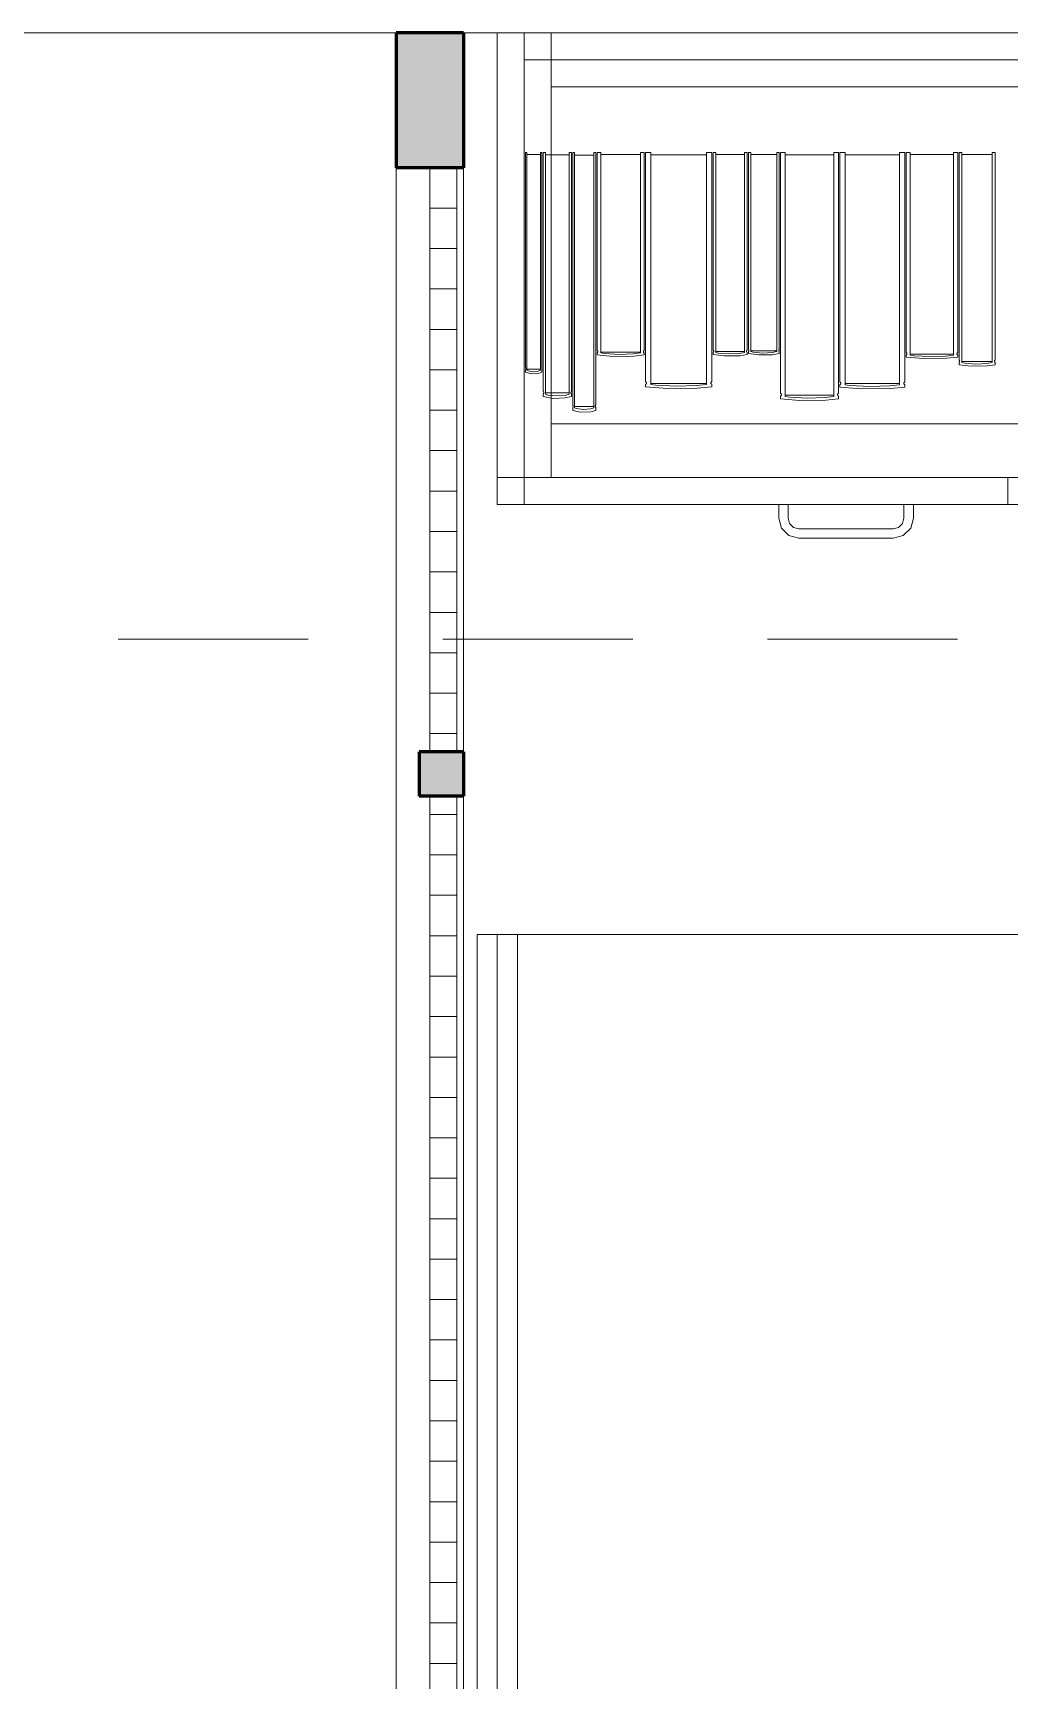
# Model space of a CAD drawing. Header units: inches. Extents: x -19 to 5698, y -728 to 92.
# Drawn here: x 12.4 to 13.125, y 16.128 to 17.35 of the extents above; entities that cross this region are included whole.
import ezdxf

# ---------------------------------------------------------------- set-up
doc = ezdxf.new("R2010")
doc.units = ezdxf.units.IN
doc.header["$MEASUREMENT"] = 0
doc.set_wipeout_variables(frame=1)
doc.linetypes.add('Hidden Line', pattern=[0.195611, 0.141111, -0.0545])
doc.linetypes.add('Wipeout_Contour', pattern=[1, 0, -1])
for name, color, linetype in [('02 _ ARQ _ ZON _ Espacio.3D', 7, 'Continuous'), ('08 _ STR _ EXT _ 09 Vigas', 251, 'Continuous'), ('08 _ STR _ EXT _ 10 Vereda Exterior', 7, 'Continuous'), ('Acabado - Muros', 7, 'Continuous'), ('Interior - Mobiliario', 7, 'Continuous')]:
    doc.layers.add(name, color=color, linetype=linetype)
pattern_1 = [(0, (0, 0), (0, 0.03), [])]

msp = doc.modelspace()

# ---------------------------------------------------------------- hatches: boundary and pattern name
at = {"layer": '08 _ STR _ EXT _ 10 Vereda Exterior', "linetype": 'Continuous', "lineweight": 13}
h = msp.add_hatch(dxfattribs=at)
h.set_pattern_fill('RETÍCULA_100X100_0002', color=251, style=0, pattern_type=2)
h.set_pattern_definition([(360, (3.7574, 18.3027), (0, 2.53199), []), (90, (3.7574, 18.3027), (-3.6, 0), [])])
h.paths.add_polyline_path([(2.17, 3.6213), (4.2913, 1.5), (9.32, 1.5), (9.32, 6.5), (40.52, 6.5), (40.52, 1.5), (52.92, 1.5), (52.92, 19.0859), (51.57, 19.0859), (51.57, 7.2), (9.07, 7.2), (9.07, 7.85), (6.5201, 7.85, -0.414214), (6.2701, 8.1), (6.2701, 8.85, -0.414213), (6.5201, 9.1), (9.07, 9.1), (9.07, 12), (6.5201, 12, -0.414214), (6.2701, 12.25), (6.2701, 13, -0.414213), (6.5201, 13.25), (9.07, 13.25), (9.07, 16.15), (6.5201, 16.15, -0.414214), (6.2701, 16.4), (6.2701, 17.15, -0.414213), (6.5201, 17.4), (8.77, 17.4), (8.7706, 21.0499), (2.17, 21.0499)])

# ---------------------------------------------------------------- linework, layer by layer
at = {"layer": '02 _ ARQ _ ZON _ Espacio.3D', "color": 254, "linetype": 'Continuous', "lineweight": 0, "flags": 128}
for points in [[(9.32, 8.1), (9.5699, 8.1), (9.5699, 7.7), (9.9699, 7.7), (9.9699, 7.45), (12.6699, 7.45), (12.6699, 17.35), (10.0699, 17.35), (10.0699, 16.9), (9.5699, 16.9), (9.5699, 16.4), (9.32, 16.4)], [(12.7199, 7.45), (16.07, 7.45), (16.07, 17.35), (12.7199, 17.35)]]:
    msp.add_lwpolyline(points, close=True, dxfattribs=at)
at = {"layer": 'Acabado - Muros', "color": 7, "linetype": 'Continuous', "lineweight": 60}
msp.add_line((12.7199, 17.35), (12.6699, 17.35), dxfattribs=at)
at = {"layer": 'Interior - Mobiliario', "color": 175, "linetype": 'Continuous', "lineweight": 13}
for p, q in [((12.7449, 17), (12.7449, 17.35)), ((12.7449, 17.35), (12.7649, 17.35)), ((12.7449, 17.35), (12.7649, 17.35)), ((12.7449, 17), (12.7449, 17.35)), ((12.7449, 17.35), (12.7849, 17.35)), ((12.7449, 17.02), (12.7449, 17.35)), ((14.2449, 17.35), (12.7449, 17.35)), ((12.7449, 17.35), (12.7449, 17)), ((12.7649, 17.33), (12.7649, 17.35)), ((12.7649, 17.35), (14.2249, 17.35)), ((12.7649, 17.35), (14.2249, 17.35)), ((12.7649, 17.33), (12.7649, 17.35)), ((12.7649, 17), (12.7649, 17.35)), ((12.7649, 17.35), (12.7649, 17)), ((12.7649, 17.35), (14.2249, 17.35)), ((12.7649, 17), (12.7649, 17.35)), ((12.7849, 17.35), (14.2049, 17.35)), ((12.7849, 17.31), (12.7849, 17.35)), ((12.7649, 17.33), (14.2249, 17.33)), ((12.7649, 17.02), (12.7649, 17.33)), ((12.7649, 17.33), (14.2249, 17.33)), ((14.2249, 17.33), (12.7649, 17.33)), ((12.7649, 17.33), (14.2249, 17.33)), ((12.7649, 17), (12.7649, 17.33)), ((12.7649, 17.33), (14.2249, 17.33)), ((12.7649, 17.02), (12.7649, 17.33)), ((12.7649, 17.33), (14.2249, 17.33)), ((12.7649, 17.02), (12.7649, 17.33)), ((14.2049, 17.31), (12.7849, 17.31)), ((12.7849, 17.06), (12.7849, 17.31)), ((12.7659, 17.1017), (12.7659, 17.2613)), ((12.7659, 17.2613), (12.7669, 17.2613)), ((12.7669, 17.2613), (12.7669, 17.0998)), ((12.7669, 17.2597), (12.7771, 17.2597)), ((12.7771, 17.0998), (12.7771, 17.2613)), ((12.7771, 17.2613), (12.7781, 17.2613)), ((12.7781, 17.2613), (12.7781, 17.1017)), ((12.7791, 17.084), (12.7791, 17.2613)), ((12.7791, 17.2613), (12.7808, 17.2613)), ((12.7808, 17.2613), (12.7808, 17.0819)), ((12.7983, 17.0819), (12.7983, 17.2613)), ((12.7983, 17.2613), (12.8, 17.2613)), ((12.8, 17.2613), (12.8, 17.084)), ((12.801, 17.0741), (12.801, 17.2613)), ((12.801, 17.2613), (12.8023, 17.2613)), ((12.8023, 17.2613), (12.8023, 17.0718)), ((12.8167, 17.0718), (12.8167, 17.2613)), ((12.8167, 17.2613), (12.818, 17.2613)), ((12.818, 17.2613), (12.818, 17.0741)), ((12.819, 17.1143), (12.819, 17.2613)), ((12.819, 17.2613), (12.8218, 17.2613)), ((12.8218, 17.2613), (12.8218, 17.1125)), ((12.8218, 17.2598), (12.8512, 17.2598)), ((12.8512, 17.1125), (12.8512, 17.2613)), ((12.8512, 17.2613), (12.854, 17.2613)), ((12.854, 17.2613), (12.854, 17.1143)), ((12.855, 17.0912), (12.855, 17.2613)), ((12.855, 17.2613), (12.8589, 17.2613)), ((12.8589, 17.2613), (12.8589, 17.0891)), ((12.9003, 17.0891), (12.9003, 17.2613)), ((12.9003, 17.2613), (12.9043, 17.2613)), ((12.9043, 17.2613), (12.9043, 17.0912)), ((12.9053, 17.1146), (12.9053, 17.2613)), ((12.9053, 17.2613), (12.9073, 17.2613)), ((12.9073, 17.2613), (12.9073, 17.1128)), ((12.9073, 17.2598), (12.9284, 17.2598)), ((12.9284, 17.1128), (12.9284, 17.2613)), ((12.9284, 17.2613), (12.9304, 17.2613)), ((12.9304, 17.2613), (12.9304, 17.1146)), ((12.9314, 17.1152), (12.9314, 17.2613)), ((12.9314, 17.2613), (12.9332, 17.2613)), ((12.9332, 17.2613), (12.9332, 17.1135)), ((12.9332, 17.2598), (12.9525, 17.2598)), ((12.9525, 17.1135), (12.9525, 17.2613)), ((12.9525, 17.2613), (12.9543, 17.2613)), ((12.9543, 17.2613), (12.9543, 17.1152)), ((12.9553, 17.0825), (12.9553, 17.2613)), ((12.9553, 17.2613), (12.9587, 17.2613)), ((12.9587, 17.2613), (12.9587, 17.0803)), ((12.9948, 17.0803), (12.9948, 17.2613)), ((12.9948, 17.2613), (12.9982, 17.2613)), ((12.9982, 17.2613), (12.9982, 17.0825)), ((12.9992, 17.091), (12.9992, 17.2613)), ((12.9992, 17.2613), (13.0031, 17.2613)), ((13.0031, 17.2613), (13.0031, 17.0889)), ((13.0436, 17.0889), (13.0436, 17.2613)), ((13.0436, 17.2613), (13.0475, 17.2613)), ((13.0475, 17.2613), (13.0475, 17.091)), ((13.0485, 17.1128), (13.0485, 17.2613)), ((13.0485, 17.2613), (13.0516, 17.2613)), ((13.0516, 17.2613), (13.0516, 17.1109)), ((13.0516, 17.2598), (13.0837, 17.2598)), ((13.0837, 17.1109), (13.0837, 17.2613)), ((13.0837, 17.2613), (13.0868, 17.2613)), ((13.0868, 17.2613), (13.0868, 17.1128)), ((13.0878, 17.1073), (13.0878, 17.2613)), ((13.0878, 17.2613), (13.0899, 17.2613)), ((13.0899, 17.2613), (13.0899, 17.1054)), ((13.0899, 17.2597), (13.1124, 17.2597)), ((13.1124, 17.1054), (13.1124, 17.2613)), ((13.1124, 17.2613), (13.1146, 17.2613)), ((13.1146, 17.2613), (13.1146, 17.1073)), ((12.7808, 17.2595), (12.7983, 17.2595)), ((12.8023, 17.2594), (12.8167, 17.2594)), ((12.8589, 17.2596), (12.9003, 17.2596)), ((12.9587, 17.2595), (12.9948, 17.2595)), ((13.0031, 17.2596), (13.0436, 17.2596)), ((12.8192, 17.1142), (12.819, 17.1143)), ((12.8194, 17.114), (12.8192, 17.1142)), ((12.8195, 17.1138), (12.8194, 17.114)), ((12.8194, 17.1129), (12.8195, 17.1131)), ((12.8196, 17.1136), (12.8195, 17.1138)), ((12.8195, 17.1131), (12.8196, 17.1133)), ((12.8196, 17.1133), (12.8196, 17.1136)), ((12.8512, 17.1132), (12.8218, 17.1132)), ((12.8536, 17.114), (12.8534, 17.1137)), ((12.8534, 17.1137), (12.8534, 17.1135)), ((12.8534, 17.1135), (12.8534, 17.1133)), ((12.8534, 17.1133), (12.8535, 17.1131)), ((12.8535, 17.1131), (12.8536, 17.1129)), ((12.8538, 17.1141), (12.8536, 17.114)), ((12.854, 17.1143), (12.8538, 17.1141)), ((12.9054, 17.1146), (12.9053, 17.1146)), ((12.9053, 17.113), (12.9054, 17.1131)), ((12.9053, 17.1113), (12.9053, 17.113)), ((12.9055, 17.1144), (12.9054, 17.1146)), ((12.9054, 17.1131), (12.9055, 17.1133)), ((12.9056, 17.1142), (12.9055, 17.1144)), ((12.9055, 17.1133), (12.9056, 17.1135)), ((12.9057, 17.1139), (12.9056, 17.1142)), ((12.9056, 17.1135), (12.9057, 17.1137)), ((12.9057, 17.1137), (12.9057, 17.1139)), ((12.9284, 17.1136), (12.9073, 17.1136)), ((12.9301, 17.1143), (12.93, 17.1141)), ((12.93, 17.1141), (12.93, 17.1139)), ((12.93, 17.1139), (12.93, 17.1137)), ((12.93, 17.1137), (12.93, 17.1135)), ((12.93, 17.1135), (12.9301, 17.1132)), ((12.9302, 17.1145), (12.9301, 17.1143)), ((12.9301, 17.1132), (12.9303, 17.1131)), ((12.9304, 17.1146), (12.9302, 17.1145)), ((12.9303, 17.1131), (12.9304, 17.113)), ((12.9304, 17.113), (12.9304, 17.1113)), ((12.9315, 17.1152), (12.9314, 17.1152)), ((12.9314, 17.1136), (12.9315, 17.1137)), ((12.9314, 17.112), (12.9314, 17.1136)), ((12.9316, 17.115), (12.9315, 17.1152)), ((12.9315, 17.1137), (12.9316, 17.1139)), ((12.9317, 17.1148), (12.9316, 17.115)), ((12.9316, 17.1139), (12.9317, 17.1141)), ((12.9318, 17.1146), (12.9317, 17.1148)), ((12.9317, 17.1141), (12.9318, 17.1143)), ((12.9318, 17.1143), (12.9318, 17.1146)), ((12.9525, 17.1142), (12.9332, 17.1142)), ((12.9332, 17.1135), (12.9349, 17.113)), ((12.9349, 17.113), (12.942, 17.1124)), ((12.949, 17.1128), (12.9525, 17.1135)), ((12.954, 17.1147), (12.9539, 17.1145)), ((12.9539, 17.1145), (12.9539, 17.1143)), ((12.9539, 17.1143), (12.954, 17.1141)), ((12.9541, 17.1149), (12.954, 17.1147)), ((12.954, 17.1141), (12.9541, 17.1139)), ((12.9542, 17.1151), (12.9541, 17.1149)), ((12.9541, 17.1139), (12.9542, 17.1137)), ((12.9543, 17.1152), (12.9542, 17.1151)), ((12.9542, 17.1137), (12.9543, 17.1136)), ((12.9543, 17.1136), (12.9543, 17.112)), ((12.766, 17.1016), (12.7659, 17.1017)), ((12.7661, 17.1014), (12.766, 17.1016)), ((12.7661, 17.1012), (12.7661, 17.1014)), ((12.7661, 17.101), (12.7661, 17.1012)), ((12.7661, 17.1007), (12.7661, 17.101)), ((12.7661, 17.1005), (12.7661, 17.1007)), ((12.778, 17.1014), (12.7779, 17.1012)), ((12.7779, 17.1012), (12.7779, 17.1009)), ((12.7779, 17.1009), (12.7779, 17.1007)), ((12.7781, 17.1017), (12.778, 17.1016)), ((12.778, 17.1016), (12.778, 17.1014)), ((12.819, 17.1126), (12.8192, 17.1127)), ((12.819, 17.111), (12.819, 17.1126)), ((12.8307, 17.11), (12.819, 17.111)), ((12.8192, 17.1127), (12.8194, 17.1129)), ((12.8218, 17.1125), (12.8245, 17.112)), ((12.8245, 17.112), (12.8352, 17.1114)), ((12.8463, 17.1101), (12.8307, 17.11)), ((12.8352, 17.1114), (12.8459, 17.1118)), ((12.8459, 17.1118), (12.8512, 17.1125)), ((12.854, 17.111), (12.8463, 17.1101)), ((12.8536, 17.1129), (12.8538, 17.1127)), ((12.8538, 17.1127), (12.854, 17.1126)), ((12.854, 17.1126), (12.854, 17.111)), ((12.9136, 17.1103), (12.9053, 17.1113)), ((12.9073, 17.1128), (12.9092, 17.1124)), ((12.9092, 17.1124), (12.9169, 17.1118)), ((12.9249, 17.1105), (12.9136, 17.1103)), ((12.9169, 17.1118), (12.9246, 17.1122)), ((12.9246, 17.1122), (12.9284, 17.1128)), ((12.9304, 17.1113), (12.9249, 17.1105)), ((12.939, 17.111), (12.9314, 17.112)), ((12.9493, 17.1112), (12.939, 17.111)), ((12.942, 17.1124), (12.949, 17.1128)), ((12.9543, 17.112), (12.9493, 17.1112)), ((13.0486, 17.1127), (13.0485, 17.1128)), ((13.0485, 17.1111), (13.0487, 17.1112)), ((13.0485, 17.1094), (13.0485, 17.1111)), ((13.0613, 17.1084), (13.0485, 17.1094)), ((13.0489, 17.1125), (13.0486, 17.1127)), ((13.0487, 17.1112), (13.0489, 17.1114)), ((13.049, 17.1123), (13.0489, 17.1125)), ((13.0489, 17.1114), (13.0491, 17.1116)), ((13.0491, 17.112), (13.049, 17.1123)), ((13.0491, 17.1118), (13.0491, 17.112)), ((13.0491, 17.1116), (13.0491, 17.1118)), ((13.0837, 17.1117), (13.0516, 17.1117)), ((13.0516, 17.1109), (13.0545, 17.1105)), ((13.0545, 17.1105), (13.0662, 17.1099)), ((13.0784, 17.1086), (13.0613, 17.1084)), ((13.0662, 17.1099), (13.078, 17.1102)), ((13.078, 17.1102), (13.0837, 17.1109)), ((13.0868, 17.1094), (13.0784, 17.1086)), ((13.0862, 17.1122), (13.0861, 17.112)), ((13.0861, 17.112), (13.0862, 17.1118)), ((13.0864, 17.1124), (13.0862, 17.1122)), ((13.0862, 17.1118), (13.0862, 17.1116)), ((13.0862, 17.1116), (13.0864, 17.1113)), ((13.0866, 17.1126), (13.0864, 17.1124)), ((13.0864, 17.1113), (13.0866, 17.1112)), ((13.0868, 17.1128), (13.0866, 17.1126)), ((13.0866, 17.1112), (13.0868, 17.1111)), ((13.0868, 17.1111), (13.0868, 17.1094)), ((13.0879, 17.1072), (13.0878, 17.1073)), ((13.0878, 17.1055), (13.0879, 17.1056)), ((13.0878, 17.1038), (13.0878, 17.1055)), ((13.0967, 17.1027), (13.0878, 17.1038)), ((13.0881, 17.107), (13.0879, 17.1072)), ((13.0879, 17.1056), (13.0881, 17.1059)), ((13.0882, 17.1068), (13.0881, 17.107)), ((13.0881, 17.1059), (13.0882, 17.1061)), ((13.0882, 17.1065), (13.0882, 17.1068)), ((13.0882, 17.1063), (13.0882, 17.1065)), ((13.0882, 17.1061), (13.0882, 17.1063)), ((13.1124, 17.1062), (13.0899, 17.1062)), ((13.0899, 17.1054), (13.092, 17.1049)), ((13.092, 17.1049), (13.1002, 17.1043)), ((13.1087, 17.1029), (13.0967, 17.1027)), ((13.1002, 17.1043), (13.1084, 17.1047)), ((13.1084, 17.1047), (13.1124, 17.1054)), ((13.1146, 17.1038), (13.1087, 17.1029)), ((13.1142, 17.1067), (13.1141, 17.1065)), ((13.1141, 17.1065), (13.1141, 17.1063)), ((13.1141, 17.1063), (13.1142, 17.106)), ((13.1143, 17.1069), (13.1142, 17.1067)), ((13.1142, 17.106), (13.1143, 17.1058)), ((13.1144, 17.1071), (13.1143, 17.1069)), ((13.1143, 17.1058), (13.1145, 17.1056)), ((13.1146, 17.1073), (13.1144, 17.1071)), ((13.1145, 17.1056), (13.1146, 17.1055)), ((13.1146, 17.1055), (13.1146, 17.1038)), ((12.7659, 17.0999), (12.766, 17.1001)), ((12.7659, 17.0982), (12.7659, 17.0999)), ((12.77, 17.0971), (12.7659, 17.0982)), ((12.766, 17.1001), (12.7661, 17.1003)), ((12.7661, 17.1003), (12.7661, 17.1005)), ((12.7771, 17.1006), (12.7669, 17.1006)), ((12.7669, 17.0998), (12.7678, 17.0993)), ((12.7678, 17.0993), (12.7716, 17.0986)), ((12.7754, 17.0973), (12.77, 17.0971)), ((12.7716, 17.0986), (12.7753, 17.099)), ((12.7753, 17.099), (12.7771, 17.0998)), ((12.7781, 17.0982), (12.7754, 17.0973)), ((12.7779, 17.1007), (12.7779, 17.1005)), ((12.7779, 17.1005), (12.778, 17.1002)), ((12.778, 17.1002), (12.7781, 17.1)), ((12.7781, 17.1), (12.7781, 17.0999)), ((12.7781, 17.0999), (12.7781, 17.0982)), ((12.8551, 17.0911), (12.855, 17.0912)), ((12.855, 17.0892), (12.8552, 17.0894)), ((12.855, 17.0873), (12.855, 17.0892)), ((12.8554, 17.0908), (12.8551, 17.0911)), ((12.8552, 17.0894), (12.8555, 17.0896)), ((12.8557, 17.0906), (12.8554, 17.0908)), ((12.8555, 17.0896), (12.8557, 17.0898)), ((12.8558, 17.0903), (12.8557, 17.0906)), ((12.8557, 17.0898), (12.8558, 17.0901)), ((12.8558, 17.0901), (12.8558, 17.0903)), ((12.9003, 17.0899), (12.8589, 17.0899)), ((12.8589, 17.0891), (12.8626, 17.0886)), ((12.8626, 17.0886), (12.8778, 17.0878)), ((12.8929, 17.0883), (12.9003, 17.0891)), ((12.9035, 17.0905), (12.9034, 17.0903)), ((12.9034, 17.0903), (12.9034, 17.09)), ((12.9034, 17.09), (12.9036, 17.0898)), ((12.9037, 17.0908), (12.9035, 17.0905)), ((12.9036, 17.0898), (12.9038, 17.0895)), ((12.904, 17.091), (12.9037, 17.0908)), ((12.9038, 17.0895), (12.9041, 17.0893)), ((12.9043, 17.0912), (12.904, 17.091)), ((12.9041, 17.0893), (12.9043, 17.0892)), ((12.9043, 17.0892), (12.9043, 17.0873)), ((12.9994, 17.0909), (12.9992, 17.091)), ((12.9992, 17.089), (12.9995, 17.0892)), ((12.9992, 17.0872), (12.9992, 17.089)), ((12.9997, 17.0907), (12.9994, 17.0909)), ((12.9995, 17.0892), (12.9998, 17.0894)), ((12.9999, 17.0904), (12.9997, 17.0907)), ((12.9998, 17.0894), (12.9999, 17.0897)), ((13, 17.0902), (12.9999, 17.0904)), ((12.9999, 17.0897), (13, 17.0899)), ((13, 17.0899), (13, 17.0902)), ((13.0436, 17.0898), (13.0031, 17.0898)), ((13.0031, 17.0889), (13.0067, 17.0884)), ((13.0364, 17.0881), (13.0436, 17.0889)), ((13.0468, 17.0904), (13.0467, 17.0901)), ((13.0467, 17.0901), (13.0467, 17.0899)), ((13.0467, 17.0899), (13.0468, 17.0896)), ((13.047, 17.0906), (13.0468, 17.0904)), ((13.0468, 17.0896), (13.047, 17.0894)), ((13.0472, 17.0908), (13.047, 17.0906)), ((13.047, 17.0894), (13.0473, 17.0891)), ((13.0475, 17.091), (13.0472, 17.0908)), ((13.0473, 17.0891), (13.0475, 17.089)), ((13.0475, 17.089), (13.0475, 17.0872)), ((12.7792, 17.0839), (12.7791, 17.084)), ((12.7791, 17.082), (12.7792, 17.0822)), ((12.7791, 17.0801), (12.7791, 17.082)), ((12.7861, 17.0788), (12.7791, 17.0801)), ((12.7793, 17.0837), (12.7792, 17.0839)), ((12.7792, 17.0822), (12.7793, 17.0824)), ((12.7794, 17.0835), (12.7793, 17.0837)), ((12.7793, 17.0824), (12.7794, 17.0827)), ((12.7794, 17.0832), (12.7794, 17.0835)), ((12.7795, 17.0829), (12.7794, 17.0832)), ((12.7794, 17.0827), (12.7795, 17.0829)), ((12.7983, 17.0828), (12.7808, 17.0828)), ((12.7808, 17.0819), (12.7824, 17.0813)), ((12.7824, 17.0813), (12.7888, 17.0806)), ((12.7954, 17.0791), (12.7861, 17.0788)), ((12.7888, 17.0806), (12.7952, 17.081)), ((12.7952, 17.081), (12.7983, 17.0819)), ((12.8, 17.0801), (12.7954, 17.0791)), ((12.7997, 17.0834), (12.7996, 17.0831)), ((12.7996, 17.0831), (12.7996, 17.0829)), ((12.7996, 17.0829), (12.7997, 17.0826)), ((12.7999, 17.0839), (12.7997, 17.0836)), ((12.7997, 17.0836), (12.7997, 17.0834)), ((12.7997, 17.0826), (12.7998, 17.0824)), ((12.7998, 17.0824), (12.7999, 17.0821)), ((12.8, 17.084), (12.7999, 17.0839)), ((12.7999, 17.0821), (12.8, 17.082)), ((12.8, 17.082), (12.8, 17.0801)), ((12.8714, 17.0862), (12.855, 17.0873)), ((12.8934, 17.0864), (12.8714, 17.0862)), ((12.8778, 17.0878), (12.8929, 17.0883)), ((12.9043, 17.0873), (12.8934, 17.0864)), ((12.9555, 17.0824), (12.9553, 17.0825)), ((12.9553, 17.0805), (12.9555, 17.0806)), ((12.9553, 17.0785), (12.9553, 17.0805)), ((12.9696, 17.0773), (12.9553, 17.0785)), ((12.9557, 17.0822), (12.9555, 17.0824)), ((12.9555, 17.0806), (12.9558, 17.0809)), ((12.9559, 17.0819), (12.9557, 17.0822)), ((12.9558, 17.0809), (12.9559, 17.0811)), ((12.956, 17.0817), (12.9559, 17.0819)), ((12.9559, 17.0811), (12.956, 17.0814)), ((12.956, 17.0814), (12.956, 17.0817)), ((12.9948, 17.0812), (12.9587, 17.0812)), ((12.9587, 17.0803), (12.962, 17.0798)), ((12.962, 17.0798), (12.9752, 17.079)), ((12.9888, 17.0775), (12.9696, 17.0773)), ((12.9752, 17.079), (12.9884, 17.0795)), ((12.9884, 17.0795), (12.9948, 17.0803)), ((12.9982, 17.0785), (12.9888, 17.0775)), ((12.9976, 17.0819), (12.9975, 17.0816)), ((12.9975, 17.0816), (12.9975, 17.0813)), ((12.9975, 17.0813), (12.9976, 17.0811)), ((12.9977, 17.0821), (12.9976, 17.0819)), ((12.9976, 17.0811), (12.9978, 17.0808)), ((12.998, 17.0824), (12.9977, 17.0821)), ((12.9978, 17.0808), (12.9981, 17.0806)), ((12.9982, 17.0825), (12.998, 17.0824)), ((12.9981, 17.0806), (12.9982, 17.0805)), ((12.9982, 17.0805), (12.9982, 17.0785)), ((13.0153, 17.086), (12.9992, 17.0872)), ((13.0067, 17.0884), (13.0215, 17.0877)), ((13.0369, 17.0862), (13.0153, 17.086)), ((13.0215, 17.0877), (13.0364, 17.0881)), ((13.0475, 17.0872), (13.0369, 17.0862)), ((12.801, 17.074), (12.801, 17.0741)), ((12.8011, 17.0738), (12.801, 17.074)), ((12.801, 17.072), (12.8011, 17.0722)), ((12.801, 17.0699), (12.801, 17.072)), ((12.8067, 17.0686), (12.801, 17.0699)), ((12.8012, 17.0735), (12.8011, 17.0738)), ((12.8011, 17.0722), (12.8012, 17.0724)), ((12.8012, 17.0732), (12.8012, 17.0735)), ((12.8013, 17.073), (12.8012, 17.0732)), ((12.8012, 17.0727), (12.8013, 17.073)), ((12.8012, 17.0724), (12.8012, 17.0727)), ((12.8167, 17.0728), (12.8023, 17.0728)), ((12.8023, 17.0718), (12.8036, 17.0713)), ((12.8036, 17.0713), (12.8089, 17.0705)), ((12.8143, 17.0689), (12.8067, 17.0686)), ((12.8089, 17.0705), (12.8141, 17.071)), ((12.8141, 17.071), (12.8167, 17.0718)), ((12.818, 17.0699), (12.8143, 17.0689)), ((12.8178, 17.0735), (12.8177, 17.0732)), ((12.8177, 17.0732), (12.8177, 17.0729)), ((12.8177, 17.0729), (12.8178, 17.0726)), ((12.8179, 17.074), (12.8178, 17.0737)), ((12.8178, 17.0737), (12.8178, 17.0735)), ((12.8178, 17.0726), (12.8179, 17.0724)), ((12.818, 17.0741), (12.8179, 17.074)), ((12.8179, 17.0724), (12.818, 17.0721)), ((12.818, 17.0721), (12.818, 17.072)), ((12.818, 17.072), (12.818, 17.0699)), ((12.7849, 17.02), (12.7849, 17.06)), ((12.7849, 17.06), (14.2049, 17.06)), ((12.7849, 17.02), (12.7449, 17.02)), ((14.2249, 17.02), (12.7649, 17.02)), ((14.2249, 17.02), (12.7649, 17.02)), ((14.2249, 17.02), (12.7649, 17.02)), ((12.7649, 17.02), (13.1239, 17.02)), ((12.7649, 17), (12.7649, 17.02)), ((14.2049, 17.02), (12.7849, 17.02)), ((13.1239, 17), (13.1239, 17.02)), ((12.7449, 17), (12.7649, 17)), ((12.7649, 17), (12.7449, 17)), ((12.7449, 17), (14.2449, 17)), ((14.2249, 17), (12.7649, 17)), ((14.2249, 17), (12.7649, 17)), ((12.7649, 17), (13.1239, 17)), ((12.9539, 16.99), (12.9539, 17)), ((12.9539, 17), (12.9609, 17)), ((12.9609, 17), (12.9609, 16.99)), ((13.0469, 17), (13.0539, 17)), ((13.0469, 16.99), (13.0469, 17)), ((13.0539, 17), (13.0539, 16.99)), ((12.9559, 16.9825), (12.9539, 16.99)), ((12.9614, 16.977), (12.9559, 16.9825)), ((12.9609, 16.99), (12.962, 16.986)), ((12.962, 16.986), (12.9649, 16.9831)), ((12.9649, 16.9831), (12.9689, 16.982)), ((12.9689, 16.982), (13.0389, 16.982)), ((13.0389, 16.982), (13.0429, 16.9831)), ((13.0429, 16.9831), (13.0459, 16.986)), ((13.0459, 16.986), (13.0469, 16.99)), ((13.0519, 16.9825), (13.0464, 16.977)), ((13.0539, 16.99), (13.0519, 16.9825)), ((12.9689, 16.975), (12.9614, 16.977)), ((13.0389, 16.975), (12.9689, 16.975)), ((13.0464, 16.977), (13.0389, 16.975)), ((12.7299, 16.681), (12.7599, 16.681)), ((12.7299, 15.396), (12.7299, 16.681)), ((12.7599, 16.681), (12.7599, 15.396))]:
    msp.add_line(p, q, dxfattribs=at)
at = {"layer": 'Interior - Mobiliario', "color": 175, "linetype": 'Continuous', "lineweight": 13, "flags": 128}
msp.add_lwpolyline([(12.7449, 15.381), (14.2449, 15.381), (14.2449, 15.981), (13.2449, 15.981), (13.2449, 16.681), (12.7449, 16.681)], close=True, dxfattribs=at)

# ---------------------------------------------------------------- next in the draw order: wipeouts: each hides what was drawn before it
at = {"color": 254, "linetype": 'Wipeout_Contour', "lineweight": 0, "ltscale": 123.913962}
msp.add_wipeout([(12.6699, 16.8), (12.6699, 14.65), (12.7199, 14.65), (12.7199, 16.7835), (12.6869, 16.7835), (12.6869, 16.8)], dxfattribs=at).dxf.layer = 'Acabado - Muros'

# ---------------------------------------------------------------- next in the draw order: linework, layer by layer
at = {"layer": 'Acabado - Muros', "color": 251, "linetype": 'Continuous', "lineweight": 13, "flags": 128}
msp.add_lwpolyline([(12.7199, 16.7835), (12.7199, 14.65)], dxfattribs=at)

# ---------------------------------------------------------------- next in the draw order: wipeouts: each hides what was drawn before it
at = {"color": 254, "linetype": 'Wipeout_Contour', "lineweight": 0, "ltscale": 126.554983}
msp.add_wipeout([(12.6699, 17.25), (12.6699, 16.8), (12.6869, 16.8), (12.6869, 16.8165), (12.7199, 16.8165), (12.7199, 17.25)], dxfattribs=at).dxf.layer = 'Acabado - Muros'

# ---------------------------------------------------------------- next in the draw order: linework, layer by layer
at = {"layer": 'Acabado - Muros', "color": 7, "linetype": 'Continuous', "lineweight": 60}
for p, q in [((12.6699, 17.35), (12.6699, 17.25)), ((12.6869, 16.8165), (12.6869, 16.7835))]:
    msp.add_line(p, q, dxfattribs=at)
at = {"layer": 'Acabado - Muros', "color": 251, "linetype": 'Continuous', "lineweight": 13, "flags": 128}
for points in [[(12.6699, 17.25), (12.6699, 16.8), (12.6699, 14.65)], [(12.7199, 17.25), (12.7199, 16.8165)]]:
    msp.add_lwpolyline(points, dxfattribs=at)

# ---------------------------------------------------------------- next in the draw order: wipeouts: each hides what was drawn before it
at = {"color": 254, "linetype": 'Wipeout_Contour', "lineweight": 0, "ltscale": 80.856014}
msp.add_wipeout([(12.7149, 14.65), (12.7149, 16.7835), (12.6949, 16.7835), (12.6949, 14.65)], dxfattribs=at).dxf.layer = 'Acabado - Muros'

# ---------------------------------------------------------------- next in the draw order: hatches: boundary and pattern name
at = {"layer": 'Acabado - Muros', "linetype": 'Continuous', "lineweight": 0}
h = msp.add_hatch(dxfattribs=at)
h.set_pattern_fill('CONTRACHAPADO_0002', color=254, style=0, pattern_type=2)
h.set_pattern_definition(pattern_1)
h.paths.add_polyline_path([(12.7149, 14.65), (12.7149, 16.7835), (12.6949, 16.7835), (12.6949, 14.65)])

# ---------------------------------------------------------------- next in the draw order: linework, layer by layer
at = {"layer": 'Acabado - Muros', "color": 7, "linetype": 'Continuous', "lineweight": 60}
msp.add_line((12.7199, 16.7835), (12.6869, 16.7835), dxfattribs=at)
at = {"layer": 'Acabado - Muros', "color": 7, "linetype": 'Continuous', "lineweight": 13, "flags": 128}
msp.add_lwpolyline([(12.7149, 14.65), (12.6949, 14.65), (12.6949, 16.7835), (12.7149, 16.7835)], close=True, dxfattribs=at)

# ---------------------------------------------------------------- next in the draw order: wipeouts: each hides what was drawn before it
at = {"color": 254, "linetype": 'Wipeout_Contour', "lineweight": 0, "ltscale": 85.013435}
msp.add_wipeout([(12.7149, 16.8165), (12.7149, 17.25), (12.6949, 17.25), (12.6949, 16.8165)], dxfattribs=at).dxf.layer = 'Acabado - Muros'

# ---------------------------------------------------------------- next in the draw order: hatches: boundary and pattern name
at = {"layer": 'Acabado - Muros', "linetype": 'Continuous', "lineweight": 0}
for points in [[(12.7199, 17.25), (12.7199, 17.35), (12.6699, 17.35), (12.6699, 17.25)], [(12.6869, 16.7835), (12.7199, 16.7835), (12.7199, 16.8165), (12.6869, 16.8165)]]:
    msp.add_hatch(color=254, dxfattribs=at).paths.add_polyline_path(points)
h = msp.add_hatch(dxfattribs=at)
h.set_pattern_fill('CONTRACHAPADO_0002', color=254, style=0, pattern_type=2)
h.set_pattern_definition(pattern_1)
h.paths.add_polyline_path([(12.7149, 16.8165), (12.7149, 17.25), (12.6949, 17.25), (12.6949, 16.8165)])

# ---------------------------------------------------------------- next in the draw order: linework, layer by layer
at = {"layer": '08 _ STR _ EXT _ 09 Vigas', "color": 251, "linetype": 'Hidden Line', "lineweight": 13, "true_color": 0x636466}
msp.add_line((9.57, 16.9), (16.07, 16.9), dxfattribs=at)
at = {"layer": 'Acabado - Muros', "color": 7, "linetype": 'Continuous', "lineweight": 60}
for p, q in [((12.7199, 17.35), (12.7199, 17.25)), ((12.7199, 17.25), (12.6699, 17.25)), ((12.7199, 16.8165), (12.6869, 16.8165)), ((12.7199, 16.8165), (12.7199, 16.7835))]:
    msp.add_line(p, q, dxfattribs=at)
at = {"layer": 'Acabado - Muros', "color": 7, "linetype": 'Continuous', "lineweight": 13, "flags": 128}
msp.add_lwpolyline([(12.7149, 16.8165), (12.6949, 16.8165), (12.6949, 17.25), (12.7149, 17.25)], close=True, dxfattribs=at)

doc.saveas('drawing.dxf')
